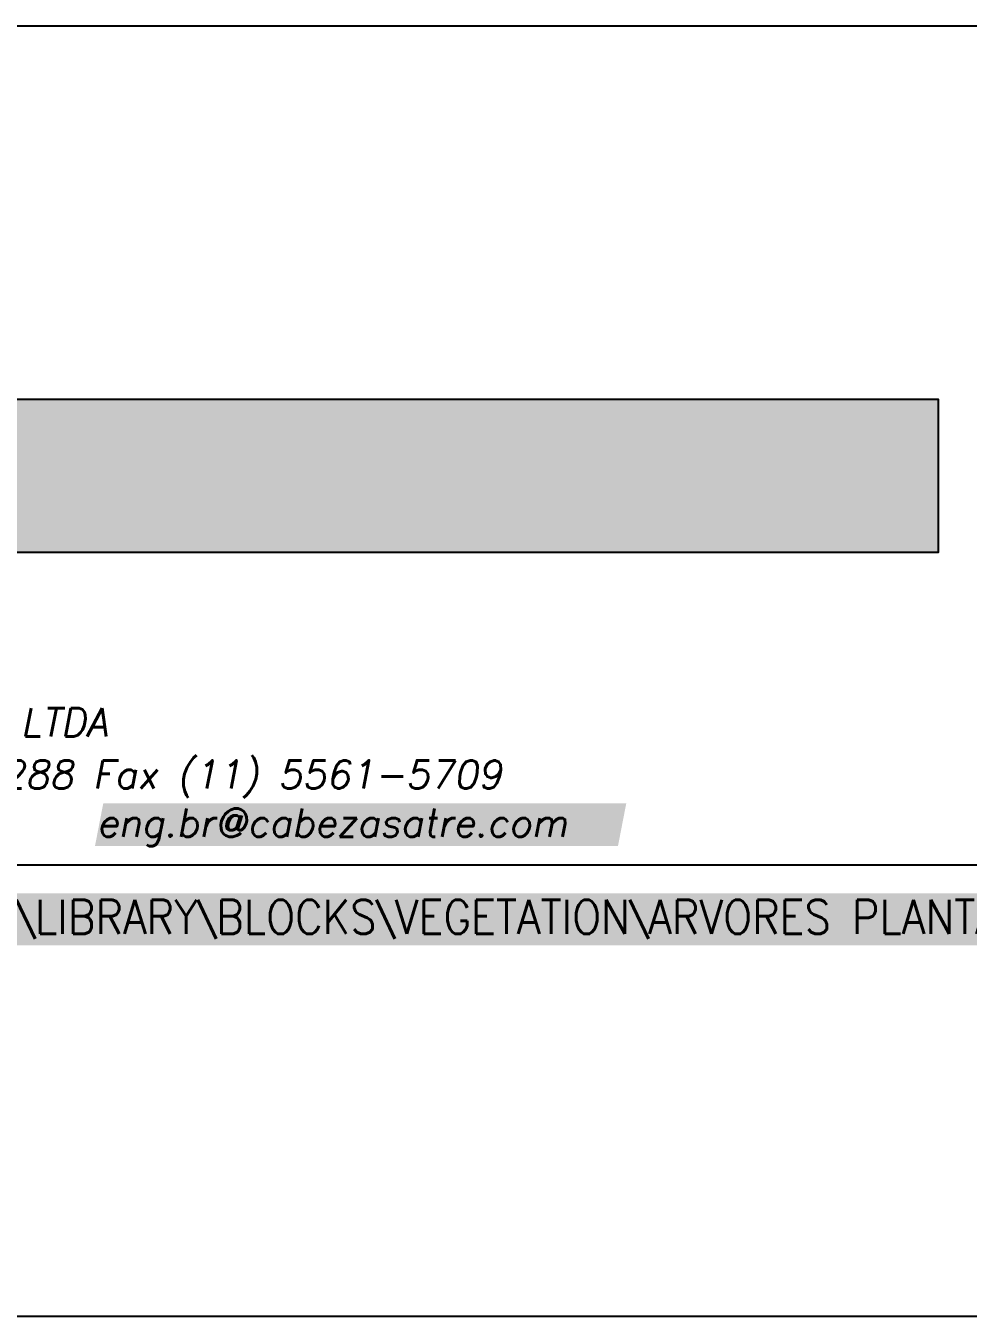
# Paper-space layout 'Layout1' of a CAD drawing. Extents: x 318 to 527, y 161 to 458.
# Drawn here: x 438.65 to 471.87, y 160.74 to 206.19 of the extents above; entities that cross this region are included whole.
import ezdxf
from ezdxf.enums import TextEntityAlignment as Align

# ---------------------------------------------------------------- set-up
doc = ezdxf.new("R2010")
doc.units = 0
doc.header["$LTSCALE"] = 10
doc.layers.get('0').update_dxf_attribs({"linetype": 'CONTINUOUS'})
doc.layers.add('ARQ-FLH', color=4, linetype='CONTINUOUS')
doc.styles.add('ARIAL', font='ARIAL.TTF')
doc.styles.add('ARIAL_BOLD', font='ARIALBD.TTF')
doc.styles.add('ROMANS', font='ROMANS.shx', dxfattribs={"width": 0.9})
doc.styles.add('ROMANS_ITALIC', font='ROMANS.shx', dxfattribs={"oblique": 11})

# ---------------------------------------------------------------- blocks, each defined once
blk = doc.blocks.new('*U68')
at = {"layer": 'ARQ-FLH', "color": 249}
for points in [[(-95.362, 27.016), (-95.362, 32.389), (-56.636, 27.016)], [(-56.636, 27.016), (-95.362, 32.389), (-56.636, 32.389)]]:
    blk.add_solid(points, dxfattribs=at)
blk = doc.blocks.new('*X69')
at = {"layer": 'ARQ-FLH', "color": 9, "linetype": 'CONTINUOUS'}
blk.add_solid([(-86.364, 16.658), (-86.071, 18.167), (-67.931, 16.658), (-67.638, 18.167)], dxfattribs=at)
at = {"layer": 'ARQ-FLH', "color": 2, "linetype": 'CONTINUOUS', "style": 'ROMANS_ITALIC', "oblique": 11}
for s, p in [(' C&S CABEZA SASTRE ASSESSORIA E PROJETOS S/C LTDA', (-125.083, 20.524)), ('Rua Nebraska 443 2ºandar 04560-011 Brooklin São Paulo SP Tel (11) 5538-0288 Fax (11) 5561-5709', (-144.412, 18.685)), ('eng.br@cabezasatre.com', (-86.3, 16.988))]:
    blk.add_text(s, height=0.99, dxfattribs=at).set_placement(p)
blk = doc.blocks.new('*X70')
at = {"layer": 'ARQ-FLH', "color": 9, "linetype": 'CONTINUOUS'}
blk.add_solid([(-136.937, 13.165), (-136.937, 14.993), (-24.257, 13.165), (-24.257, 14.993)], dxfattribs=at)
at = {"layer": 'ARQ-FLH', "color": 1, "linetype": 'CONTINUOUS', "style": 'ROMANS', "width": 0.9}
blk.add_text('C:\\DOCUMENTS AND SETTINGS\\YORIK\\MEUS DOCUMENTOS\\BACKUP\\LIBRARY\\BLOCKS\\VEGETATION\\ARVORES PLANTA - ESCALAS 1.DWG', height=1.2, dxfattribs=at).set_placement((-136.937, 13.565))
blk = doc.blocks.new('CR-A4')
at = {"layer": 'ARQ-FLH', "color": 6}
for p, q in [((-190, 45.555), (-6, 45.555)), ((-190, 16), (-6, 16))]:
    blk.add_line(p, q, dxfattribs=at)
at = {"layer": 'ARQ-FLH', "color": 1}
blk.add_line((-209.9, 0.1), (-0.1, 0.1), dxfattribs=at)
at = {"layer": 'ARQ-FLH', "color": 249, "linetype": 'CONTINUOUS'}
blk.add_lwpolyline([(-97.508, 30.708, 0.017987), (-96.48, 29.888, -0.670514), (-97.208, 27.016), (-56.636, 27.016), (-56.636, 32.389), (-96.655, 32.389, -0.015209), (-96.125, 32.158, 0.442651), (-95.749, 32.312), (-95.362, 32.312), (-95.649, 31.019, -0.384267), (-96.196, 31.359, 0.243101), (-96.778, 31.975, 0.82897)], format="xyb", close=True, dxfattribs=at)
at = {"layer": 'ARQ-FLH', "color": 249}
blk.add_blockref('*U68', (0, 0), dxfattribs=at)
at = {"layer": 'ARQ-FLH', "color": 2}
blk.add_blockref('*X69', (0, 0), dxfattribs=at)
at = {"layer": 'ARQ-FLH', "color": 1}
blk.add_blockref('*X70', (0, 0), dxfattribs=at)
at = {"layer": 'ARQ-FLH', "color": 4, "style": 'ROMANS'}
for tag, p in [('TITULO1', (-134.595, 40.924)), ('TITULO2', (-134.595, 36.226))]:
    blk.add_attdef(tag, p, '', height=2.687, dxfattribs=at)
at = {"layer": 'ARQ-FLH', "color": 3, "style": 'ROMANS'}
for tag, p in [('ESC', (-14.547, 42.073)), ('00/00/00', (-14.433, 35.823)), ('ARQ', (-15.215, 30.229)), ('DES', (-15.215, 24.022)), ('VER', (-15.215, 18.816))]:
    blk.add_attdef(tag, text='', height=1.612, dxfattribs=at).set_placement(p, align=Align.MIDDLE)
at = {"layer": 'ARQ-FLH', "color": 1, "style": 'ARIAL_BOLD'}
for tag, height, p in [('AAA', 7, (-40.788, 37.029)), ('222', 7, (-40.788, 27.052)), ('REV', 3, (-40.788, 19.436))]:
    blk.add_attdef(tag, text='', height=height, dxfattribs=at).set_placement(p, align=Align.MIDDLE)
at = {"layer": 'ARQ-FLH', "color": 1, "linetype": 'CONTINUOUS', "style": 'ARIAL', "width": 0.9}
for tag, p in [('NOME_DA_OBRA_1', (-170.042, 24.576)), ('NOME_DA_OBRA_2', (-170.042, 19.237))]:
    blk.add_attdef(tag, text='', height=3, dxfattribs=at).set_placement(p, align=Align.MIDDLE)

psp = doc.layouts.get("Layout1")

# ---------------------------------------------------------------- block references
psp.add_blockref('CR-A4', (527.455, 160.636))

doc.saveas('drawing.dxf')
